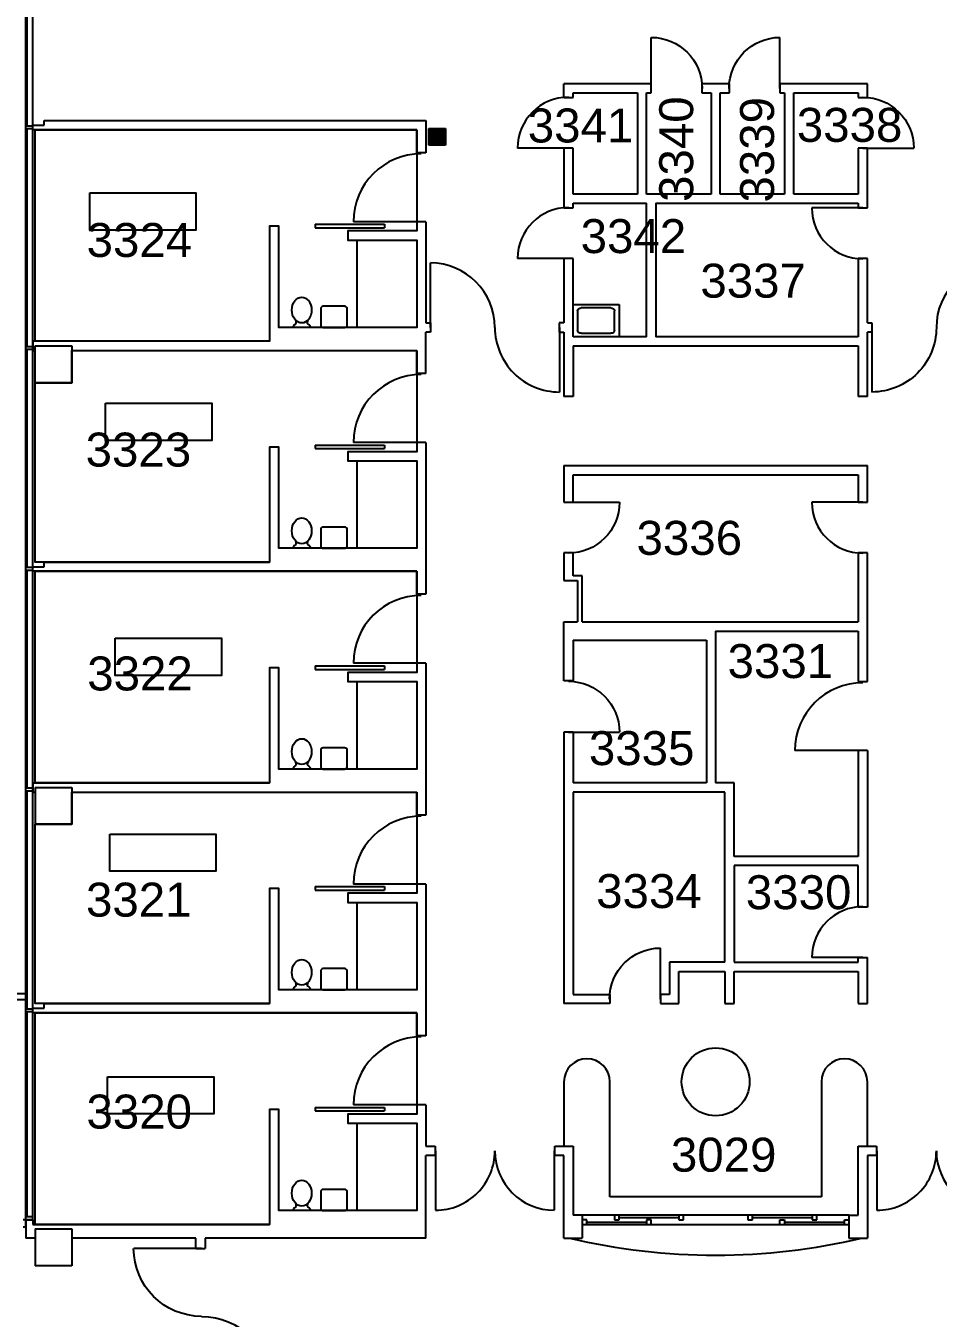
# Model space of a CAD drawing. Extents: x 338 to 7662, y 1527 to 4766.
# Drawn here: x 4640 to 5284, y 3372 to 4285 of the extents above; entities that cross this region are included whole.
import ezdxf

# ---------------------------------------------------------------- set-up
doc = ezdxf.new("R2010")
doc.units = 0
doc.header["$LTSCALE"] = 150
doc.header["$MEASUREMENT"] = 0
doc.layers.get('0').update_dxf_attribs({"linetype": 'CONTINUOUS'})
for name, color, linetype in [('A-ANNO-TX192', 4, 'CONTINUOUS'), ('A-COLS', 5, 'CONTINUOUS'), ('A-DOOR', 2, 'CONTINUOUS'), ('A-FLOR-CASE', 3, 'CONTINUOUS'), ('A-FLOR-PFIX', 2, 'CONTINUOUS'), ('A-GLAZ', 2, 'CONTINUOUS'), ('A-GLAZ-SILL', 1, 'CONTINUOUS'), ('A-ROOF-LEVL-MED', 2, 'CONTINUOUS'), ('A-WALL-FULL', 6, 'CONTINUOUS'), ('X-MEDGAS', 5, 'CONTINUOUS')]:
    doc.layers.add(name, color=color, linetype=linetype)
doc.styles.add('ARIAL', font='arial.ttf')

# ---------------------------------------------------------------- blocks, each defined once
blk = doc.blocks.new('FIREPULL')
at = {"layer": 'X-MEDGAS'}
for p, q in [((-5.91, 0), (-5.91, 11.81)), ((-5.91, 11.81), (5.91, 11.81)), ((-5.9, 0), (-5.9, 11.81)), ((-5.87, 0), (-5.87, 11.81)), ((-5.84, 0), (-5.84, 11.81)), ((-5.81, 0), (-5.81, 11.81)), ((-5.78, 0), (-5.78, 11.81)), ((-5.75, 0), (-5.75, 11.81)), ((-5.72, 0), (-5.72, 11.81)), ((-5.69, 0), (-5.69, 11.81)), ((-5.65, 0), (-5.65, 11.81)), ((-5.62, 0), (-5.62, 11.81)), ((-5.59, 0), (-5.59, 11.81)), ((-5.56, 0), (-5.56, 11.81)), ((-5.53, 0), (-5.53, 11.81)), ((-5.5, 0), (-5.5, 11.81)), ((-5.47, 0), (-5.47, 11.81)), ((-5.44, 0), (-5.44, 11.81)), ((-5.4, 0), (-5.4, 11.81)), ((-5.37, 0), (-5.37, 11.81)), ((-5.34, 0), (-5.34, 11.81)), ((-5.31, 0), (-5.31, 11.81)), ((-5.28, 0), (-5.28, 11.81)), ((-5.25, 0), (-5.25, 11.81)), ((-5.22, 0), (-5.22, 11.81)), ((-5.19, 0), (-5.19, 11.81)), ((-5.15, 0), (-5.15, 11.81)), ((-5.12, 0), (-5.12, 11.81)), ((-5.09, 0), (-5.09, 11.81)), ((-5.06, 0), (-5.06, 11.81)), ((-5.03, 0), (-5.03, 11.81)), ((-5, 0), (-5, 11.81)), ((-4.97, 0), (-4.97, 11.81)), ((-4.94, 0), (-4.94, 11.81)), ((-4.9, 0), (-4.9, 11.81)), ((-4.87, 0), (-4.87, 11.81)), ((-4.84, 0), (-4.84, 11.81)), ((-4.81, 0), (-4.81, 11.81)), ((-4.78, 0), (-4.78, 11.81)), ((-4.75, 0), (-4.75, 11.81)), ((-4.72, 0), (-4.72, 11.81)), ((-4.69, 0), (-4.69, 11.81)), ((-4.65, 0), (-4.65, 11.81)), ((-4.62, 0), (-4.62, 11.81)), ((-4.59, 0), (-4.59, 11.81)), ((-4.56, 0), (-4.56, 11.81)), ((-4.53, 0), (-4.53, 11.81)), ((-4.5, 0), (-4.5, 11.81)), ((-4.47, 0), (-4.47, 11.81)), ((-4.44, 0), (-4.44, 11.81)), ((-4.4, 0), (-4.4, 11.81)), ((-4.37, 0), (-4.37, 11.81)), ((-4.34, 0), (-4.34, 11.81)), ((-4.31, 0), (-4.31, 11.81)), ((-4.28, 0), (-4.28, 11.81)), ((-4.25, 0), (-4.25, 11.81)), ((-4.22, 0), (-4.22, 11.81)), ((-4.19, 0), (-4.19, 11.81)), ((-4.15, 0), (-4.15, 11.81)), ((-4.12, 0), (-4.12, 11.81)), ((-4.09, 0), (-4.09, 11.81)), ((-4.06, 0), (-4.06, 11.81)), ((-4.03, 0), (-4.03, 11.81)), ((-4, 0), (-4, 11.81)), ((-3.97, 0), (-3.97, 11.81)), ((-3.94, 0), (-3.94, 11.81)), ((-3.9, 0), (-3.9, 11.81)), ((-3.87, 0), (-3.87, 11.81)), ((-3.84, 0), (-3.84, 11.81)), ((-3.81, 0), (-3.81, 11.81)), ((-3.78, 0), (-3.78, 11.81)), ((-3.75, 0), (-3.75, 11.81)), ((-3.72, 0), (-3.72, 11.81)), ((-3.69, 0), (-3.69, 11.81)), ((-3.65, 0), (-3.65, 11.81)), ((-3.62, 0), (-3.62, 11.81)), ((-3.59, 0), (-3.59, 11.81)), ((-3.56, 0), (-3.56, 11.81)), ((-3.53, 0), (-3.53, 11.81)), ((-3.5, 0), (-3.5, 11.81)), ((-3.47, 0), (-3.47, 11.81)), ((-3.44, 0), (-3.44, 11.81)), ((-3.4, 0), (-3.4, 11.81)), ((-3.37, 0), (-3.37, 11.81)), ((-3.34, 0), (-3.34, 11.81)), ((-3.31, 0), (-3.31, 11.81)), ((-3.28, 0), (-3.28, 11.81)), ((-3.25, 0), (-3.25, 11.81)), ((-3.22, 0), (-3.22, 11.81)), ((-3.19, 0), (-3.19, 11.81)), ((-3.15, 0), (-3.15, 11.81)), ((-3.12, 0), (-3.12, 11.81)), ((-3.09, 0), (-3.09, 11.81)), ((-3.06, 0), (-3.06, 11.81)), ((-3.03, 0), (-3.03, 11.81)), ((-3, 0), (-3, 11.81)), ((-2.97, 0), (-2.97, 11.81)), ((-2.94, 0), (-2.94, 11.81)), ((-2.9, 0), (-2.9, 11.81)), ((-2.87, 0), (-2.87, 11.81)), ((-2.84, 0), (-2.84, 11.81)), ((-2.81, 0), (-2.81, 11.81)), ((-2.78, 0), (-2.78, 11.81)), ((-2.75, 0), (-2.75, 11.81)), ((-2.72, 0), (-2.72, 11.81)), ((-2.69, 0), (-2.69, 11.81)), ((-2.65, 0), (-2.65, 11.81)), ((-2.62, 0), (-2.62, 11.81)), ((-2.59, 0), (-2.59, 11.81)), ((-2.56, 0), (-2.56, 11.81)), ((-2.53, 0), (-2.53, 11.81)), ((-2.5, 0), (-2.5, 11.81)), ((-2.47, 0), (-2.47, 11.81)), ((-2.44, 0), (-2.44, 11.81)), ((-2.4, 0), (-2.4, 11.81)), ((-2.37, 0), (-2.37, 11.81)), ((-2.34, 0), (-2.34, 11.81)), ((-2.31, 0), (-2.31, 11.81)), ((-2.28, 0), (-2.28, 11.81)), ((-2.25, 0), (-2.25, 11.81)), ((-2.22, 0), (-2.22, 11.81)), ((-2.19, 0), (-2.19, 11.81)), ((-2.15, 0), (-2.15, 11.81)), ((-2.12, 0), (-2.12, 11.81)), ((-2.09, 0), (-2.09, 11.81)), ((-2.06, 0), (-2.06, 11.81)), ((-2.03, 0), (-2.03, 11.81)), ((-2, 0), (-2, 11.81)), ((-1.97, 0), (-1.97, 11.81)), ((-1.94, 0), (-1.94, 11.81)), ((-1.9, 0), (-1.9, 11.81)), ((-1.87, 0), (-1.87, 11.81)), ((-1.84, 0), (-1.84, 11.81)), ((-1.81, 0), (-1.81, 11.81)), ((-1.78, 0), (-1.78, 11.81)), ((-1.75, 0), (-1.75, 11.81)), ((-1.72, 0), (-1.72, 11.81)), ((-1.69, 0), (-1.69, 11.81)), ((-1.65, 0), (-1.65, 11.81)), ((-1.62, 0), (-1.62, 11.81)), ((-1.59, 0), (-1.59, 11.81)), ((-1.56, 0), (-1.56, 11.81)), ((-1.53, 0), (-1.53, 11.81)), ((-1.5, 0), (-1.5, 11.81)), ((-1.47, 0), (-1.47, 11.81)), ((-1.44, 0), (-1.44, 11.81)), ((-1.4, 0), (-1.4, 11.81)), ((-1.37, 0), (-1.37, 11.81)), ((-1.34, 0), (-1.34, 11.81)), ((-1.31, 0), (-1.31, 11.81)), ((-1.28, 0), (-1.28, 11.81)), ((-1.25, 0), (-1.25, 11.81)), ((-1.22, 0), (-1.22, 11.81)), ((-1.19, 0), (-1.19, 11.81)), ((-1.15, 0), (-1.15, 11.81)), ((-1.12, 0), (-1.12, 11.81)), ((-1.09, 0), (-1.09, 11.81)), ((-1.06, 0), (-1.06, 11.81)), ((-1.03, 0), (-1.03, 11.81)), ((-1, 0), (-1, 11.81)), ((-0.97, 0), (-0.97, 11.81)), ((-0.94, 0), (-0.94, 11.81)), ((-0.9, 0), (-0.9, 11.81)), ((-0.87, 0), (-0.87, 11.81)), ((-0.84, 0), (-0.84, 11.81)), ((-0.81, 0), (-0.81, 11.81)), ((-0.78, 0), (-0.78, 11.81)), ((-0.75, 0), (-0.75, 11.81)), ((-0.72, 0), (-0.72, 11.81)), ((-0.69, 0), (-0.69, 11.81)), ((-0.65, 0), (-0.65, 11.81)), ((-0.62, 0), (-0.62, 11.81)), ((-0.59, 0), (-0.59, 11.81)), ((-0.56, 0), (-0.56, 11.81)), ((-0.53, 0), (-0.53, 11.81)), ((-0.5, 0), (-0.5, 11.81)), ((-0.47, 0), (-0.47, 11.81)), ((-0.44, 0), (-0.44, 11.81)), ((-0.4, 0), (-0.4, 11.81)), ((-0.37, 0), (-0.37, 11.81)), ((-0.34, 0), (-0.34, 11.81)), ((-0.31, 0), (-0.31, 11.81)), ((-0.28, 0), (-0.28, 11.81)), ((-0.25, 0), (-0.25, 11.81)), ((-0.22, 0), (-0.22, 11.81)), ((-0.19, 0), (-0.19, 11.81)), ((-0.15, 0), (-0.15, 11.81)), ((-0.12, 0), (-0.12, 11.81)), ((-0.09, 0), (-0.09, 11.81)), ((-0.06, 0), (-0.06, 11.81)), ((-0.03, 0), (-0.03, 11.81)), ((0, 0), (0, 11.81)), ((0.03, 0), (0.03, 11.81)), ((0.06, 0), (0.06, 11.81)), ((0.1, 0), (0.1, 11.81)), ((0.13, 0), (0.13, 11.81)), ((0.16, 0), (0.16, 11.81)), ((0.19, 0), (0.19, 11.81)), ((0.22, 0), (0.22, 11.81)), ((0.25, 0), (0.25, 11.81)), ((0.28, 0), (0.28, 11.81)), ((0.31, 0), (0.31, 11.81)), ((0.35, 0), (0.35, 11.81)), ((0.38, 0), (0.38, 11.81)), ((0.41, 0), (0.41, 11.81)), ((0.44, 0), (0.44, 11.81)), ((0.47, 0), (0.47, 11.81)), ((0.5, 0), (0.5, 11.81)), ((0.53, 0), (0.53, 11.81)), ((0.56, 0), (0.56, 11.81)), ((0.6, 0), (0.6, 11.81)), ((0.63, 0), (0.63, 11.81)), ((0.66, 0), (0.66, 11.81)), ((0.69, 0), (0.69, 11.81)), ((0.72, 0), (0.72, 11.81)), ((0.75, 0), (0.75, 11.81)), ((0.78, 0), (0.78, 11.81)), ((0.81, 0), (0.81, 11.81)), ((0.85, 0), (0.85, 11.81)), ((0.88, 0), (0.88, 11.81)), ((0.91, 0), (0.91, 11.81)), ((0.94, 0), (0.94, 11.81)), ((0.97, 0), (0.97, 11.81)), ((1, 0), (1, 11.81)), ((1.03, 0), (1.03, 11.81)), ((1.06, 0), (1.06, 11.81)), ((1.1, 0), (1.1, 11.81)), ((1.13, 0), (1.13, 11.81)), ((1.16, 0), (1.16, 11.81)), ((1.19, 0), (1.19, 11.81)), ((1.22, 0), (1.22, 11.81)), ((1.25, 0), (1.25, 11.81)), ((1.28, 0), (1.28, 11.81)), ((1.31, 0), (1.31, 11.81)), ((1.35, 0), (1.35, 11.81)), ((1.38, 0), (1.38, 11.81)), ((1.41, 0), (1.41, 11.81)), ((1.44, 0), (1.44, 11.81)), ((1.47, 0), (1.47, 11.81)), ((1.5, 0), (1.5, 11.81)), ((1.53, 0), (1.53, 11.81)), ((1.56, 0), (1.56, 11.81)), ((1.6, 0), (1.6, 11.81)), ((1.63, 0), (1.63, 11.81)), ((1.66, 0), (1.66, 11.81)), ((1.69, 0), (1.69, 11.81)), ((1.72, 0), (1.72, 11.81)), ((1.75, 0), (1.75, 11.81)), ((1.78, 0), (1.78, 11.81)), ((1.81, 0), (1.81, 11.81)), ((1.85, 0), (1.85, 11.81)), ((1.88, 0), (1.88, 11.81)), ((1.91, 0), (1.91, 11.81)), ((1.94, 0), (1.94, 11.81)), ((1.97, 0), (1.97, 11.81)), ((2, 0), (2, 11.81)), ((2.03, 0), (2.03, 11.81)), ((2.06, 0), (2.06, 11.81)), ((2.1, 0), (2.1, 11.81)), ((2.13, 0), (2.13, 11.81)), ((2.16, 0), (2.16, 11.81)), ((2.19, 0), (2.19, 11.81)), ((2.22, 0), (2.22, 11.81)), ((2.25, 0), (2.25, 11.81)), ((2.28, 0), (2.28, 11.81)), ((2.31, 0), (2.31, 11.81)), ((2.35, 0), (2.35, 11.81)), ((2.38, 0), (2.38, 11.81)), ((2.41, 0), (2.41, 11.81)), ((2.44, 0), (2.44, 11.81)), ((2.47, 0), (2.47, 11.81)), ((2.5, 0), (2.5, 11.81)), ((2.53, 0), (2.53, 11.81)), ((2.56, 0), (2.56, 11.81)), ((2.6, 0), (2.6, 11.81)), ((2.63, 0), (2.63, 11.81)), ((2.66, 0), (2.66, 11.81)), ((2.69, 0), (2.69, 11.81)), ((2.72, 0), (2.72, 11.81)), ((2.75, 0), (2.75, 11.81)), ((2.78, 0), (2.78, 11.81)), ((2.81, 0), (2.81, 11.81)), ((2.85, 0), (2.85, 11.81)), ((2.88, 0), (2.88, 11.81)), ((2.91, 0), (2.91, 11.81)), ((2.94, 0), (2.94, 11.81)), ((2.97, 0), (2.97, 11.81)), ((3, 0), (3, 11.81)), ((3.03, 0), (3.03, 11.81)), ((3.06, 0), (3.06, 11.81)), ((3.1, 0), (3.1, 11.81)), ((3.13, 0), (3.13, 11.81)), ((3.16, 0), (3.16, 11.81)), ((3.19, 0), (3.19, 11.81)), ((3.22, 0), (3.22, 11.81)), ((3.25, 0), (3.25, 11.81)), ((3.28, 0), (3.28, 11.81)), ((3.31, 0), (3.31, 11.81)), ((3.35, 0), (3.35, 11.81)), ((3.38, 0), (3.38, 11.81)), ((3.41, 0), (3.41, 11.81)), ((3.44, 0), (3.44, 11.81)), ((3.47, 0), (3.47, 11.81)), ((3.5, 0), (3.5, 11.81)), ((3.53, 0), (3.53, 11.81)), ((3.56, 0), (3.56, 11.81)), ((3.6, 0), (3.6, 11.81)), ((3.63, 0), (3.63, 11.81)), ((3.66, 0), (3.66, 11.81)), ((3.69, 0), (3.69, 11.81)), ((3.72, 0), (3.72, 11.81)), ((3.75, 0), (3.75, 11.81)), ((3.78, 0), (3.78, 11.81)), ((3.81, 0), (3.81, 11.81)), ((3.85, 0), (3.85, 11.81)), ((3.88, 0), (3.88, 11.81)), ((3.91, 0), (3.91, 11.81)), ((3.94, 0), (3.94, 11.81)), ((3.97, 0), (3.97, 11.81)), ((4, 0), (4, 11.81)), ((4.03, 0), (4.03, 11.81)), ((4.06, 0), (4.06, 11.81)), ((4.1, 0), (4.1, 11.81)), ((4.13, 0), (4.13, 11.81)), ((4.16, 0), (4.16, 11.81)), ((4.19, 0), (4.19, 11.81)), ((4.22, 0), (4.22, 11.81)), ((4.25, 0), (4.25, 11.81)), ((4.28, 0), (4.28, 11.81)), ((4.31, 0), (4.31, 11.81)), ((4.35, 0), (4.35, 11.81)), ((4.38, 0), (4.38, 11.81)), ((4.41, 0), (4.41, 11.81)), ((4.44, 0), (4.44, 11.81)), ((4.47, 0), (4.47, 11.81)), ((4.5, 0), (4.5, 11.81)), ((4.53, 0), (4.53, 11.81)), ((4.56, 0), (4.56, 11.81)), ((4.6, 0), (4.6, 11.81)), ((4.63, 0), (4.63, 11.81)), ((4.66, 0), (4.66, 11.81)), ((4.69, 0), (4.69, 11.81)), ((4.72, 0), (4.72, 11.81)), ((4.75, 0), (4.75, 11.81)), ((4.78, 0), (4.78, 11.81)), ((4.81, 0), (4.81, 11.81)), ((4.85, 0), (4.85, 11.81)), ((4.88, 0), (4.88, 11.81)), ((4.91, 0), (4.91, 11.81)), ((4.94, 0), (4.94, 11.81)), ((4.97, 0), (4.97, 11.81)), ((5, 0), (5, 11.81)), ((5.03, 0), (5.03, 11.81)), ((5.06, 0), (5.06, 11.81)), ((5.1, 0), (5.1, 11.81)), ((5.13, 0), (5.13, 11.81)), ((5.16, 0), (5.16, 11.81)), ((5.19, 0), (5.19, 11.81)), ((5.22, 0), (5.22, 11.81)), ((5.25, 0), (5.25, 11.81)), ((5.28, 0), (5.28, 11.81)), ((5.31, 0), (5.31, 11.81)), ((5.35, 0), (5.35, 11.81)), ((5.38, 0), (5.38, 11.81)), ((5.41, 0), (5.41, 11.81)), ((5.44, 0), (5.44, 11.81)), ((5.47, 0), (5.47, 11.81)), ((5.5, 0), (5.5, 11.81)), ((5.53, 0), (5.53, 11.81)), ((5.56, 0), (5.56, 11.81)), ((5.6, 0), (5.6, 11.81)), ((5.63, 0), (5.63, 11.81)), ((5.66, 0), (5.66, 11.81)), ((5.69, 0), (5.69, 11.81)), ((5.72, 0), (5.72, 11.81)), ((5.75, 0), (5.75, 11.81)), ((5.78, 0), (5.78, 11.81)), ((5.81, 0), (5.81, 11.81)), ((5.85, 0), (5.85, 11.81)), ((5.88, 0), (5.88, 11.81)), ((5.91, 11.81), (5.91, 0)), ((5.91, 0), (-5.91, 0))]:
    blk.add_line(p, q, dxfattribs=at)
blk = doc.blocks.new('dr-48')
blk.add_line((0, 0), (0, 48.04))
blk.add_arc((-0.08, -0.03), 48.08, 0.04232, 89.90518)
blk = doc.blocks.new('window')
at = {"layer": 'A-GLAZ'}
for p, q in [((0, 5), (0, 0)), ((2, 5), (2, 0)), ((2, 1), (156, 1))]:
    blk.add_line(p, q, dxfattribs=at)
at = {"layer": 'A-GLAZ', "linetype": 'Continuous'}
for p, q in [((0, 5), (2, 5)), ((0, 0), (2, 0))]:
    blk.add_line(p, q, dxfattribs=at)
at = {"layer": 'A-GLAZ-SILL'}
for p, q in [((2, 5), (156, 5)), ((2, 0), (156, 0))]:
    blk.add_line(p, q, dxfattribs=at)

msp = doc.modelspace()

# ---------------------------------------------------------------- linework, layer by layer
at = {"layer": 'A-COLS'}
for p, q in [((4646, 4059), (4672, 4059)), ((4672, 4059), (4672, 4033)), ((4672, 4033), (4646, 4033)), ((4646, 3747), (4672, 3747)), ((4672, 3747), (4672, 3721)), ((4672, 3721), (4646, 3721)), ((4646, 3435), (4672, 3435)), ((4672, 3435), (4672, 3409)), ((4672, 3409), (4646, 3409))]:
    msp.add_line(p, q, dxfattribs=at)
at = {"layer": 'A-COLS', "linetype": 'Continuous'}
for p, q in [((4646, 4033), (4646, 4059)), ((4646, 3747), (4646, 3721)), ((4646, 3435), (4646, 3409))]:
    msp.add_line(p, q, dxfattribs=at)
at = {"layer": 'A-DOOR'}
for p, q in [((5081.5, 4241), (5081.5, 4277)), ((5172.5, 4241), (5172.5, 4277)), ((5023, 4198.75), (4987, 4198.75)), ((5231, 4198.75), (5267, 4198.75)), ((5231, 4156.5), (5195, 4156.5)), ((4919, 4146.75), (4871, 4146.75)), ((4844.07, 4144.94), (4893.07, 4144.94)), ((4844.07, 4144.94), (4844.07, 4142.44)), ((4844.07, 4142.44), (4893.07, 4142.44)), ((4893.07, 4144.94), (4893.07, 4142.44)), ((5023, 4120.75), (4987, 4120.75)), ((4925.4, 4072), (4925.4, 4117.6)), ((5016.6, 4072), (5016.6, 4026.4)), ((5237.4, 4072), (5237.4, 4026.4)), ((4919, 3990.75), (4871, 3990.75)), ((4844.07, 3988.94), (4844.07, 3986.44)), ((4844.07, 3988.94), (4893.07, 3988.94)), ((4844.07, 3986.44), (4893.07, 3986.44)), ((4893.07, 3988.94), (4893.07, 3986.44)), ((5023, 3948.5), (5059, 3948.5)), ((5231, 3948.5), (5195, 3948.5)), ((4844.07, 3832.94), (4893.07, 3832.94)), ((4844.07, 3832.94), (4844.07, 3830.44)), ((4844.07, 3830.44), (4893.07, 3830.44)), ((4919, 3834.75), (4871, 3834.75)), ((4893.07, 3832.94), (4893.07, 3830.44)), ((5023, 3786), (5059, 3786)), ((5231, 3773), (5183, 3773)), ((4844.07, 3676.94), (4893.07, 3676.94)), ((4844.07, 3676.94), (4844.07, 3674.44)), ((4844.07, 3674.44), (4893.07, 3674.44)), ((4919, 3678.75), (4871, 3678.75)), ((4893.07, 3676.94), (4893.07, 3674.44)), ((5088, 3597.5), (5088, 3633.5)), ((5231, 3626.75), (5195, 3626.75)), ((4844.07, 3520.94), (4844.07, 3518.44)), ((4844.07, 3520.94), (4893.07, 3520.94)), ((4844.07, 3518.44), (4893.07, 3518.44)), ((4919, 3522.75), (4871, 3522.75)), ((4893.07, 3520.94), (4893.07, 3518.44)), ((4929, 3490.25), (4929, 3448.25)), ((5013, 3490.25), (5013, 3448.25)), ((5241, 3490.25), (5241, 3448.25))]:
    msp.add_line(p, q, dxfattribs=at)
at = {"layer": 'A-DOOR', "extrusion": (0, 0, -1)}
for centre, major_axis, start_param, end_param in [((5081.5, 4241), (-25.46, 25.46), 0.785398, 2.356194), ((5172.5, 4241), (25.46, 25.46), 3.926991, 5.497787), ((5231, 4198.75), (-25.46, 25.46), 0.785398, 2.356194), ((5237.4, 4072), (-32.24, 32.24), 2.356194, 3.926991), ((5023, 3948.5), (25.46, 25.46), 0.785398, 2.356194), ((5023, 3786), (-25.46, 25.46), 0.785398, 2.356194), ((5088, 3597.5), (25.46, 25.46), 3.926991, 5.497787)]:
    msp.add_ellipse(centre, major_axis=major_axis, ratio=1, start_param=start_param, end_param=end_param, dxfattribs=at)
at = {"layer": 'A-DOOR'}
for centre, major_axis, start_param, end_param in [((5023, 4198.75), (25.46, 25.46), 0.785398, 2.356194), ((4919, 4146.75), (33.94, 33.94), 0.785398, 2.356194), ((5023, 4120.75), (25.46, 25.46), 0.785398, 2.356194), ((5231, 4156.5), (-25.46, 25.46), 0.785398, 2.356194), ((4925.4, 4072), (32.24, 32.24), 5.497787, 7.068583), ((5328.6, 4072), (-32.24, 32.24), 5.497787, 7.068583), ((5016.6, 4072), (32.24, 32.24), 2.356194, 3.926991), ((4919, 3990.75), (33.94, 33.94), 0.785398, 2.356194), ((5231, 3948.5), (-25.46, 25.46), 0.785398, 2.356194), ((4919, 3834.75), (33.94, 33.94), 0.785398, 2.356194), ((5231, 3773), (33.94, 33.94), 0.785398, 2.356194), ((4919, 3678.75), (33.94, 33.94), 0.785398, 2.356194), ((5231, 3626.75), (25.46, 25.46), 0.785398, 2.356194), ((4919, 3522.75), (33.94, 33.94), 0.785398, 2.356194), ((4929, 3490.25), (-29.7, 29.7), 2.356194, 3.926991), ((5013, 3490.25), (-29.7, 29.7), 0.785398, 2.356194), ((5241, 3490.25), (-29.7, 29.7), 2.356194, 3.926991), ((5325, 3490.25), (-29.7, 29.7), 0.785398, 2.356194)]:
    msp.add_ellipse(centre, major_axis=major_axis, ratio=1, start_param=start_param, end_param=end_param, dxfattribs=at)
at = {"layer": 'A-FLOR-CASE'}
for p, q in [((5019.75, 3539), (5019.75, 3493.5)), ((5052.25, 3457.75), (5052.25, 3539)), ((5201.75, 3539), (5201.75, 3457.75)), ((5234.25, 3493.5), (5234.25, 3539)), ((5201.75, 3457.75), (5052.25, 3457.75))]:
    msp.add_line(p, q, dxfattribs=at)
at = {"layer": 'A-FLOR-CASE', "linetype": 'Continuous'}
for p, q in [((5019.75, 3493.5), (5026.25, 3493.5)), ((5026.25, 3493.5), (5026.25, 3444.75)), ((5227.75, 3444.75), (5227.75, 3493.5)), ((5227.75, 3493.5), (5234.25, 3493.5))]:
    msp.add_line(p, q, dxfattribs=at)
at = {"layer": 'A-FLOR-CASE'}
msp.add_circle((5127, 3539), 24, dxfattribs=at)
for centre, radius, start, end in [((5036, 3539), 16.25, 0, 180), ((5218, 3539), 16.25, 0, 180), ((5127, 3866.36), 449.87, 256.73178, 283.26822)]:
    msp.add_arc(centre, radius, start, end, dxfattribs=at)
at = {"layer": 'A-FLOR-PFIX'}
for p, q in [((4873.5, 4133.75), (4873.5, 4072)), ((4847.88, 4085.12), (4847.88, 4073.88)), ((4864.75, 4087), (4849.75, 4087)), ((4866.62, 4073.88), (4866.62, 4085.12)), ((5026.25, 4088.25), (5058.75, 4088.25)), ((5029.38, 4083.68), (5029.38, 4070.18)), ((5053, 4085.93), (5032, 4085.93)), ((5055.62, 4070.18), (5055.62, 4083.68)), ((5058.75, 4088.25), (5058.75, 4065.5)), ((4840.5, 4072), (4828.5, 4072)), ((4849.75, 4072), (4864.75, 4072)), ((5032, 4067.93), (5053, 4067.93)), ((4873.5, 3977.75), (4873.5, 3916)), ((4847.88, 3929.12), (4847.88, 3917.88)), ((4864.75, 3931), (4849.75, 3931)), ((4866.62, 3917.88), (4866.62, 3929.12)), ((4840.5, 3916), (4828.5, 3916)), ((4849.75, 3916), (4864.75, 3916)), ((4873.5, 3821.75), (4873.5, 3760)), ((4847.88, 3773.12), (4847.88, 3761.88)), ((4864.75, 3775), (4849.75, 3775)), ((4866.62, 3761.88), (4866.62, 3773.12)), ((4840.5, 3760), (4828.5, 3760)), ((4849.75, 3760), (4864.75, 3760)), ((4873.5, 3665.75), (4873.5, 3604)), ((4847.88, 3617.12), (4847.88, 3605.88)), ((4864.75, 3619), (4849.75, 3619)), ((4866.62, 3605.88), (4866.62, 3617.12)), ((4840.5, 3604), (4828.5, 3604)), ((4849.75, 3604), (4864.75, 3604)), ((4873.5, 3509.75), (4873.5, 3448)), ((4847.88, 3461.12), (4847.88, 3449.88)), ((4864.75, 3463), (4849.75, 3463)), ((4866.62, 3449.88), (4866.62, 3461.12)), ((4840.5, 3448), (4828.5, 3448)), ((4849.75, 3448), (4864.75, 3448))]:
    msp.add_line(p, q, dxfattribs=at)
for centre, radius, start, end in [((4830, 4072.5), 1.58, 108.43495, 198.43495), ((4828.83, 4075.67), 1.79, 291.79875, 48.25713), ((4840.2, 4075.7), 1.83, 134.34402, 247.6996), ((4839, 4072.5), 1.58, 341.56505, 71.56505), ((4830, 3916.5), 1.58, 108.43495, 198.43495), ((4828.83, 3919.67), 1.79, 291.79875, 48.25713), ((4840.2, 3919.7), 1.83, 134.34402, 247.6996), ((4839, 3916.5), 1.58, 341.56505, 71.56505), ((4828.83, 3763.67), 1.79, 291.79875, 48.25713), ((4840.2, 3763.7), 1.83, 134.34402, 247.6996), ((4830, 3760.5), 1.58, 108.43495, 198.43495), ((4839, 3760.5), 1.58, 341.56505, 71.56505), ((4828.83, 3607.67), 1.79, 291.79875, 48.25713), ((4840.2, 3607.7), 1.83, 134.34402, 247.6996), ((4830, 3604.5), 1.58, 108.43495, 198.43495), ((4839, 3604.5), 1.58, 341.56505, 71.56505), ((4828.83, 3451.67), 1.79, 291.79875, 48.25713), ((4840.2, 3451.7), 1.83, 134.34402, 247.6996), ((4830, 3448.5), 1.58, 108.43495, 198.43495), ((4839, 3448.5), 1.58, 341.56505, 71.56505)]:
    msp.add_arc(centre, radius, start, end, dxfattribs=at)
for centre in [(4834.5, 4084.33), (4834.5, 3928.33), (4834.5, 3772.33), (4834.5, 3616.33), (4834.5, 3460.33)]:
    msp.add_ellipse(centre, major_axis=(0, -9.1), ratio=0.769231, dxfattribs=at)
for centre, start_param, end_param in [((4849.75, 4085.12), 5.497787, 7.068583), ((4864.75, 4085.12), 3.926991, 5.497787), ((4849.75, 4073.88), 0.785398, 2.356194), ((4864.75, 4073.88), 2.356194, 3.926991), ((4849.75, 3929.12), 5.497787, 7.068583), ((4864.75, 3929.12), 3.926991, 5.497787), ((4849.75, 3917.88), 0.785398, 2.356194), ((4864.75, 3917.88), 2.356194, 3.926991), ((4849.75, 3773.12), 5.497787, 7.068583), ((4864.75, 3773.12), 3.926991, 5.497787), ((4849.75, 3761.88), 0.785398, 2.356194), ((4864.75, 3761.88), 2.356194, 3.926991), ((4849.75, 3617.12), 5.497787, 7.068583), ((4864.75, 3617.12), 3.926991, 5.497787), ((4849.75, 3605.88), 0.785398, 2.356194), ((4864.75, 3605.88), 2.356194, 3.926991), ((4849.75, 3461.12), 5.497787, 7.068583), ((4864.75, 3461.12), 3.926991, 5.497787), ((4849.75, 3449.88), 0.785398, 2.356194), ((4864.75, 3449.88), 2.356194, 3.926991)]:
    msp.add_ellipse(centre, major_axis=(-1.33, 1.33), ratio=1, start_param=start_param, end_param=end_param, dxfattribs=at)
at = {"layer": 'A-FLOR-PFIX', "extrusion": (0, 0, -1)}
for centre, start_param, end_param in [((5032, 4083.68), 6.283185, 7.853982), ((5053, 4083.68), 1.570796, 3.141593), ((5032, 4070.18), 4.712389, 6.283185), ((5053, 4070.18), 3.141593, 4.712389)]:
    msp.add_ellipse(centre, major_axis=(-2.62, 0), ratio=0.857143, start_param=start_param, end_param=end_param, dxfattribs=at)
at = {"layer": 'A-GLAZ'}
for p, q in [((4640.5, 3443.5), (4640.5, 3588.38)), ((4644.5, 3443.5), (4639.5, 3443.5)), ((5055.5, 3444.75), (5055.5, 3441.5)), ((5058.75, 3441.5), (5058.75, 3444.75)), ((5058.75, 3443.12), (5101, 3443.12)), ((5101, 3444.75), (5101, 3441.5)), ((5104.25, 3441.5), (5104.25, 3444.75)), ((5149.75, 3444.75), (5149.75, 3441.5)), ((5153, 3441.5), (5153, 3444.75)), ((5153, 3443.12), (5195.25, 3443.12)), ((5195.25, 3444.75), (5195.25, 3441.5)), ((5198.5, 3441.5), (5198.5, 3444.75)), ((4639.5, 3441.5), (4637.5, 3441.5)), ((4637.5, 3436.5), (4639.5, 3436.5)), ((4644.5, 3441.5), (4639.5, 3441.5)), ((4639.5, 3436.5), (4639.5, 3441.5)), ((5036, 3441.5), (5032.75, 3441.5)), ((5036, 3438.25), (5036, 3441.5)), ((5036, 3439.88), (5078.25, 3439.88)), ((5055.5, 3441.5), (5058.75, 3441.5)), ((5078.25, 3441.5), (5078.25, 3438.25)), ((5081.5, 3441.5), (5078.25, 3441.5)), ((5081.5, 3438.25), (5081.5, 3441.5)), ((5101, 3441.5), (5104.25, 3441.5)), ((5149.75, 3441.5), (5153, 3441.5)), ((5172.5, 3441.5), (5175.75, 3441.5)), ((5172.5, 3438.25), (5172.5, 3441.5)), ((5175.75, 3441.5), (5175.75, 3438.25)), ((5175.75, 3439.88), (5218, 3439.88)), ((5195.25, 3441.5), (5198.5, 3441.5)), ((5218, 3441.5), (5221.25, 3441.5)), ((5218, 3438.25), (5218, 3441.5))]:
    msp.add_line(p, q, dxfattribs=at)
at = {"layer": 'A-GLAZ', "linetype": 'Continuous'}
for p, q in [((4639.5, 3441.5), (4639.5, 3443.5)), ((4644.5, 3441.5), (4644.5, 3443.5))]:
    msp.add_line(p, q, dxfattribs=at)
at = {"layer": 'A-GLAZ-SILL'}
for p, q in [((4639.5, 3443.5), (4639.5, 3588.38)), ((4644.5, 3443.5), (4644.5, 3588.38)), ((5221.25, 3444.75), (5032.75, 3444.75)), ((5032.75, 3438.25), (5221.25, 3438.25))]:
    msp.add_line(p, q, dxfattribs=at)
at = {"layer": 'A-ROOF-LEVL-MED'}
for p, q in [((4344.68, 3601.45), (4639.5, 3601.45)), ((4639.5, 3596.95), (4607, 3596.95))]:
    msp.add_line(p, q, dxfattribs=at)
at = {"layer": 'A-WALL-FULL'}
for p, q in [((5081.5, 4244.25), (5019.75, 4244.25)), ((5019.75, 4234.5), (5019.75, 4244.25)), ((5026.25, 4234.5), (5026.25, 4237.75)), ((5026.25, 4237.75), (5071.75, 4237.75)), ((5071.75, 4237.75), (5071.75, 4166.25)), ((5078.25, 4166.25), (5078.25, 4237.75)), ((5078.25, 4237.75), (5081.5, 4237.75)), ((5081.5, 4237.75), (5081.5, 4244.25)), ((5136.75, 4244.25), (5117.25, 4244.25)), ((5117.25, 4244.25), (5117.25, 4237.75)), ((5117.25, 4237.75), (5123.75, 4237.75)), ((5123.75, 4237.75), (5123.75, 4166.25)), ((5130.25, 4166.25), (5130.25, 4237.75)), ((5130.25, 4237.75), (5136.75, 4237.75)), ((5136.75, 4237.75), (5136.75, 4244.25)), ((5234.25, 4244.25), (5172.5, 4244.25)), ((5172.5, 4244.25), (5172.5, 4237.75)), ((5172.5, 4237.75), (5175.75, 4237.75)), ((5175.75, 4237.75), (5175.75, 4166.25)), ((5182.25, 4166.25), (5182.25, 4237.75)), ((5182.25, 4237.75), (5227.75, 4237.75)), ((5227.75, 4237.75), (5227.75, 4234.5)), ((5234.25, 4234.5), (5234.25, 4244.25)), ((5019.75, 4234.5), (5026.25, 4234.5)), ((5227.75, 4234.5), (5234.25, 4234.5)), ((4644.5, 4211.75), (4644.5, 4215)), ((4644.5, 4215), (4652.5, 4215)), ((4915.75, 4211.75), (4644.5, 4211.75)), ((4652.5, 4218.25), (4922.25, 4218.25)), ((4652.5, 4215), (4652.5, 4218.25)), ((4915.75, 4195.5), (4915.75, 4211.75)), ((4922.25, 4218.25), (4922.25, 4195.5)), ((4922.25, 4195.5), (4915.75, 4195.5)), ((5019.75, 4198.75), (5019.75, 4156.5)), ((5026.25, 4198.75), (5019.75, 4198.75)), ((5026.25, 4166.25), (5026.25, 4198.75)), ((5227.75, 4198.75), (5227.75, 4166.25)), ((5234.25, 4198.75), (5227.75, 4198.75)), ((5234.25, 4156.5), (5234.25, 4198.75)), ((5071.75, 4166.25), (5026.25, 4166.25)), ((5123.75, 4166.25), (5078.25, 4166.25)), ((5175.75, 4166.25), (5130.25, 4166.25)), ((5227.75, 4166.25), (5182.25, 4166.25)), ((5019.75, 4156.5), (5026.25, 4156.5)), ((5026.25, 4156.5), (5026.25, 4159.75)), ((5026.25, 4159.75), (5078.25, 4159.75)), ((5078.25, 4065.5), (5078.25, 4159.75)), ((5084.75, 4159.75), (5227.75, 4159.75)), ((5084.75, 4159.75), (5084.75, 4065.5)), ((5227.75, 4159.75), (5227.75, 4156.5)), ((5227.75, 4156.5), (5234.25, 4156.5)), ((4915.75, 4146.75), (4915.75, 4140.25)), ((4922.25, 4146.75), (4915.75, 4146.75)), ((4922.25, 4146.75), (4922.25, 4075.25)), ((4811.75, 4143.5), (4811.75, 4062.25)), ((4818.25, 4143.5), (4811.75, 4143.5)), ((4818.25, 4072), (4818.25, 4143.5)), ((4867, 4140.25), (4867, 4133.75)), ((4915.75, 4140.25), (4867, 4140.25)), ((4867, 4133.75), (4915.75, 4133.75)), ((4915.75, 4133.75), (4915.75, 4072)), ((5026.25, 4120.75), (5019.75, 4120.75)), ((5019.75, 4120.75), (5019.75, 4075.25)), ((5026.25, 4065.5), (5026.25, 4120.75)), ((5234.25, 4120.75), (5227.75, 4120.75)), ((5227.75, 4120.75), (5227.75, 4065.5)), ((5234.25, 4075.25), (5234.25, 4120.75)), ((4922.25, 4075.25), (4925.5, 4075.25)), ((4925.5, 4075.25), (4925.5, 4068.75)), ((5019.75, 4075.25), (5016.5, 4075.25)), ((5016.5, 4075.25), (5016.5, 4068.75)), ((5234.25, 4075.25), (5237.5, 4075.25)), ((5237.5, 4075.25), (5237.5, 4068.75)), ((4915.75, 4072), (4818.25, 4072)), ((4925.5, 4068.75), (4922.25, 4068.75)), ((4922.25, 4039.5), (4922.25, 4068.75)), ((5016.5, 4068.75), (5019.75, 4068.75)), ((5019.75, 4068.75), (5019.75, 4023.25)), ((5078.25, 4065.5), (5026.25, 4065.5)), ((5227.75, 4065.5), (5084.75, 4065.5)), ((5234.25, 4023.25), (5234.25, 4068.75)), ((5237.5, 4068.75), (5234.25, 4068.75)), ((4811.75, 4062.25), (4644.5, 4062.25)), ((4644.5, 4062.25), (4644.5, 4055.75)), ((4644.5, 4055.75), (4646, 4055.75)), ((4672, 4055.75), (4915.75, 4055.75)), ((4915.75, 4039.5), (4915.75, 4055.75)), ((5026.25, 4059), (5227.75, 4059)), ((5026.25, 4059), (5026.25, 4023.25)), ((5227.75, 4059), (5227.75, 4023.25)), ((4922.25, 4039.5), (4915.75, 4039.5)), ((5026.25, 4023.25), (5019.75, 4023.25)), ((5234.25, 4023.25), (5227.75, 4023.25)), ((4922.25, 3990.75), (4915.75, 3990.75)), ((4915.75, 3990.75), (4915.75, 3984.25)), ((4922.25, 3990.75), (4922.25, 3883.5)), ((4818.25, 3987.5), (4811.75, 3987.5)), ((4811.75, 3987.5), (4811.75, 3906.25)), ((4818.25, 3916), (4818.25, 3987.5)), ((4915.75, 3984.25), (4867, 3984.25)), ((4867, 3984.25), (4867, 3977.75)), ((4867, 3977.75), (4915.75, 3977.75)), ((4915.75, 3977.75), (4915.75, 3916)), ((5019.75, 3974.5), (5234.25, 3974.5)), ((5019.75, 3974.5), (5019.75, 3948.5)), ((5234.25, 3948.5), (5234.25, 3974.5)), ((5026.25, 3948.5), (5026.25, 3968)), ((5026.25, 3968), (5227.75, 3968)), ((5227.75, 3968), (5227.75, 3948.5)), ((5019.75, 3948.5), (5026.25, 3948.5)), ((5227.75, 3948.5), (5234.25, 3948.5)), ((4915.75, 3916), (4818.25, 3916)), ((5026.25, 3912.75), (5019.75, 3912.75)), ((5019.75, 3912.75), (5019.75, 3893.25)), ((5026.25, 3896.5), (5026.25, 3912.75)), ((5234.25, 3912.75), (5227.75, 3912.75)), ((5227.75, 3912.75), (5227.75, 3864)), ((5234.25, 3821.75), (5234.25, 3912.75)), ((4644.5, 3899.75), (4644.5, 3903)), ((4644.5, 3903), (4652.5, 3903)), ((4915.75, 3899.75), (4644.5, 3899.75)), ((4652.5, 3906.25), (4811.75, 3906.25)), ((4652.5, 3903), (4652.5, 3906.25)), ((4915.75, 3883.5), (4915.75, 3899.75)), ((5019.75, 3893.25), (5029.5, 3893.25)), ((5032.75, 3896.5), (5026.25, 3896.5)), ((5029.5, 3893.25), (5029.5, 3864)), ((5032.75, 3864), (5032.75, 3896.5)), ((4922.25, 3883.5), (4915.75, 3883.5)), ((5019.75, 3822.35), (5019.75, 3864)), ((5019.75, 3864), (5029.5, 3864)), ((5032.75, 3864), (5227.75, 3864)), ((5127, 3857.5), (5227.75, 3857.5)), ((5127, 3857.5), (5127, 3750.25)), ((5227.75, 3857.5), (5227.75, 3821.75)), ((5026.25, 3851), (5120.5, 3851)), ((5026.25, 3851), (5026.25, 3821.75)), ((5120.5, 3851), (5120.5, 3750.25)), ((4811.75, 3831.5), (4811.75, 3750.25)), ((4818.25, 3831.5), (4811.75, 3831.5)), ((4818.25, 3760), (4818.25, 3831.5)), ((4867, 3828.25), (4867, 3821.75)), ((4915.75, 3828.25), (4867, 3828.25)), ((4915.75, 3834.75), (4915.75, 3828.25)), ((4922.25, 3834.75), (4915.75, 3834.75)), ((4922.25, 3834.75), (4922.25, 3727.5)), ((4867, 3821.75), (4915.75, 3821.75)), ((4915.75, 3821.75), (4915.75, 3760)), ((5026.25, 3822.35), (5019.75, 3822.35)), ((5227.75, 3821.75), (5234.25, 3821.75)), ((5019.75, 3786), (5019.75, 3594.25)), ((5026.25, 3786), (5019.75, 3786)), ((5026.25, 3786), (5026.25, 3750.25)), ((5234.25, 3773), (5227.75, 3773)), ((5227.75, 3773), (5227.75, 3698.25)), ((5234.25, 3773), (5234.25, 3662.5)), ((4915.75, 3760), (4818.25, 3760)), ((4644.5, 3750.25), (4811.75, 3750.25)), ((4644.5, 3750.25), (4644.5, 3743.75)), ((5120.5, 3750.25), (5026.25, 3750.25)), ((5140, 3750.25), (5127, 3750.25)), ((5140, 3698.25), (5140, 3750.25)), ((4644.5, 3743.75), (4646, 3743.75)), ((4672, 3743.75), (4915.75, 3743.75)), ((4915.75, 3727.5), (4915.75, 3743.75)), ((5026.25, 3743.75), (5026.25, 3600.75)), ((5133.5, 3743.75), (5026.25, 3743.75)), ((5133.5, 3623.5), (5133.5, 3743.75)), ((4922.25, 3727.5), (4915.75, 3727.5)), ((5227.75, 3698.25), (5140, 3698.25)), ((5140, 3691.75), (5140, 3623.5)), ((5227.75, 3691.75), (5140, 3691.75)), ((5227.75, 3662.5), (5227.75, 3691.75)), ((4818.25, 3675.5), (4811.75, 3675.5)), ((4811.75, 3675.5), (4811.75, 3594.25)), ((4818.25, 3604), (4818.25, 3675.5)), ((4915.75, 3672.25), (4867, 3672.25)), ((4867, 3672.25), (4867, 3665.75)), ((4922.25, 3678.75), (4915.75, 3678.75)), ((4915.75, 3678.75), (4915.75, 3672.25)), ((4922.25, 3678.75), (4922.25, 3571.5)), ((4867, 3665.75), (4915.75, 3665.75)), ((4915.75, 3665.75), (4915.75, 3604)), ((5234.25, 3662.5), (5227.75, 3662.5)), ((5227.75, 3626.75), (5234.25, 3626.75)), ((5227.75, 3623.5), (5227.75, 3626.75)), ((5234.25, 3594.25), (5234.25, 3626.75)), ((5094.5, 3623.5), (5094.5, 3600.75)), ((5133.5, 3623.5), (5094.5, 3623.5)), ((5101, 3617), (5133.5, 3617)), ((5101, 3594.25), (5101, 3617)), ((5133.5, 3617), (5133.5, 3594.25)), ((5140, 3623.5), (5227.75, 3623.5)), ((5140, 3617), (5227.75, 3617)), ((5140, 3594.25), (5140, 3617)), ((5227.75, 3617), (5227.75, 3594.25)), ((4915.75, 3604), (4818.25, 3604)), ((5026.25, 3600.75), (5052.25, 3600.75)), ((5052.25, 3600.75), (5052.25, 3594.25)), ((5088, 3600.75), (5088, 3594.25)), ((5094.5, 3600.75), (5088, 3600.75)), ((4644.5, 3587.75), (4644.5, 3591)), ((4644.5, 3591), (4652.5, 3591)), ((4652.5, 3594.25), (4811.75, 3594.25)), ((4652.5, 3591), (4652.5, 3594.25)), ((5052.25, 3594.25), (5019.75, 3594.25)), ((5088, 3594.25), (5101, 3594.25)), ((5133.5, 3594.25), (5140, 3594.25)), ((5227.75, 3594.25), (5234.25, 3594.25)), ((4915.75, 3587.75), (4644.5, 3587.75)), ((4915.75, 3571.5), (4915.75, 3587.75)), ((4922.25, 3571.5), (4915.75, 3571.5)), ((4811.75, 3519.5), (4811.75, 3438.25)), ((4818.25, 3519.5), (4811.75, 3519.5)), ((4818.25, 3448), (4818.25, 3519.5)), ((4867, 3516.25), (4867, 3509.75)), ((4915.75, 3516.25), (4867, 3516.25)), ((4915.75, 3522.75), (4915.75, 3516.25)), ((4922.25, 3522.75), (4915.75, 3522.75)), ((4922.25, 3522.75), (4922.25, 3493.5)), ((4867, 3509.75), (4915.75, 3509.75)), ((4915.75, 3509.75), (4915.75, 3448)), ((4922.25, 3493.5), (4928.75, 3493.5)), ((4928.75, 3493.5), (4928.75, 3487)), ((5013.25, 3493.5), (5026.25, 3493.5)), ((5013.25, 3487), (5013.25, 3493.5)), ((5026.25, 3493.5), (5026.25, 3444.75)), ((5227.75, 3444.75), (5227.75, 3493.5)), ((5227.75, 3493.5), (5240.75, 3493.5)), ((5240.75, 3493.5), (5240.75, 3487)), ((4922.25, 3428.5), (4922.25, 3487)), ((4928.75, 3487), (4922.25, 3487)), ((5019.75, 3487), (5013.25, 3487)), ((5019.75, 3428.5), (5019.75, 3487)), ((5234.25, 3487), (5234.25, 3428.5)), ((5240.75, 3487), (5234.25, 3487)), ((4915.75, 3448), (4818.25, 3448)), ((5032.75, 3444.75), (5026.25, 3444.75)), ((5032.75, 3444.75), (5032.75, 3428.5)), ((5221.25, 3444.75), (5221.25, 3428.5)), ((5221.25, 3444.75), (5227.75, 3444.75)), ((4639.5, 3441.5), (4644.5, 3441.5)), ((4639.5, 3441.5), (4639.5, 3428.5)), ((4644.5, 3441.5), (4644.5, 3438.25)), ((4644.5, 3438.25), (4811.75, 3438.25)), ((4646, 3428.5), (4639.5, 3428.5)), ((4759.75, 3428.5), (4672, 3428.5)), ((4759.75, 3421.25), (4759.75, 3428.5)), ((4766.25, 3428.5), (4766.25, 3421.25)), ((4922.25, 3428.5), (4766.25, 3428.5)), ((5019.75, 3428.5), (5032.75, 3428.5)), ((5221.25, 3428.5), (5234.25, 3428.5)), ((4759.75, 3421.25), (4766.25, 3421.25))]:
    msp.add_line(p, q, dxfattribs=at)
at = {"layer": 'X-MEDGAS'}
for points in [[(4915.75, 4211.75), (4915.75, 4140.25), (4867, 4140.25), (4867, 4133.75), (4915.75, 4133.75), (4915.75, 4072), (4818.25, 4072), (4818.25, 4143.5), (4811.75, 4143.5), (4811.75, 4062.25), (4646, 4062.25), (4646, 4211.75)], [(4684.65, 4167.15), (4759.73, 4167.15), (4759.73, 4140.84), (4684.65, 4140.84)], [(4915.75, 4055.75), (4915.75, 3984.25), (4867, 3984.25), (4867, 3977.75), (4915.75, 3977.75), (4915.75, 3916), (4818.25, 3916), (4818.25, 3987.5), (4811.75, 3987.5), (4811.75, 3906.25), (4646, 3906.25), (4646, 4033), (4672, 4033), (4672, 4055.75)], [(4695.87, 4018.56), (4770.94, 4018.56), (4770.94, 3992.26), (4695.87, 3992.26)], [(4915.75, 3899.75), (4915.75, 3828.25), (4867, 3828.25), (4867, 3821.75), (4915.75, 3821.75), (4915.75, 3760), (4818.25, 3760), (4818.25, 3831.5), (4811.75, 3831.5), (4811.75, 3750.25), (4646, 3750.25), (4646, 3899.75)], [(4702.69, 3852.44), (4777.77, 3852.44), (4777.77, 3826.13), (4702.69, 3826.13)], [(4915.75, 3743.75), (4915.75, 3672.25), (4867, 3672.25), (4867, 3665.75), (4915.75, 3665.75), (4915.75, 3604), (4818.25, 3604), (4818.25, 3675.5), (4811.75, 3675.5), (4811.75, 3594.25), (4646, 3594.25), (4646, 3721), (4672, 3721), (4672, 3743.75)], [(4698.79, 3714.08), (4773.87, 3714.08), (4773.87, 3687.78), (4698.79, 3687.78)], [(4915.75, 3587.75), (4915.75, 3516.25), (4867, 3516.25), (4867, 3509.75), (4915.75, 3509.75), (4915.75, 3448), (4818.25, 3448), (4818.25, 3519.5), (4811.75, 3519.5), (4811.75, 3438.25), (4646, 3438.25), (4646, 3587.75)], [(4697.33, 3542.6), (4772.41, 3542.6), (4772.41, 3516.29), (4697.33, 3516.29)]]:
    msp.add_lwpolyline(points, close=True, dxfattribs=at)

# ---------------------------------------------------------------- block references
at = {"layer": 'A-DOOR', "xscale": -1}
for p, rotation in [((4763.75, 3421.25), 90), ((4763.75, 3325.25), 270)]:
    msp.add_blockref('dr-48', p, dxfattribs=dict(at, rotation=rotation))
at = {"layer": 'A-WALL-FULL', "xscale": -1, "rotation": 270}
for p in [(4639.5, 4212.38), (4639.5, 4056.38), (4639.5, 3900.38), (4639.5, 3744.38), (4639.5, 3588.38)]:
    msp.add_blockref('window', p, dxfattribs=at)
at = {"layer": 'X-MEDGAS'}
msp.add_blockref('FIREPULL', (4930.22, 4200.77), dxfattribs=at)

# ---------------------------------------------------------------- texts
at = {"layer": 'A-ANNO-TX192', "style": 'ARIAL'}
for s, p in [('3340', (5111.14, 4160.74)), ('3339', (5168.29, 4160.29))]:
    msp.add_text(s, height=24, rotation=90, dxfattribs=at).set_placement(p)
for s, p in [('3341', (4994.24, 4202.75)), ('3338', (5184.41, 4203.19)), ('3324', (4682.45, 4121.85)), ('3342', (5031.61, 4124.58)), ('3337', (5116.21, 4093.09)), ('3323', (4681.76, 3973.74)), ('3336', (5071.12, 3911.37)), ('3331', (5135.46, 3824.3)), ('3322', (4682.91, 3815.54)), ('3335', (5037.44, 3762.79)), ('3321', (4682.01, 3655.73)), ('3334', (5042.58, 3661.79)), ('3330', (5148.38, 3660.96)), ('3320', (4682.35, 3505.96)), ('3029', (5095.41, 3475.51))]:
    msp.add_text(s, height=24, dxfattribs=at).set_placement(p)

doc.saveas('drawing.dxf')
